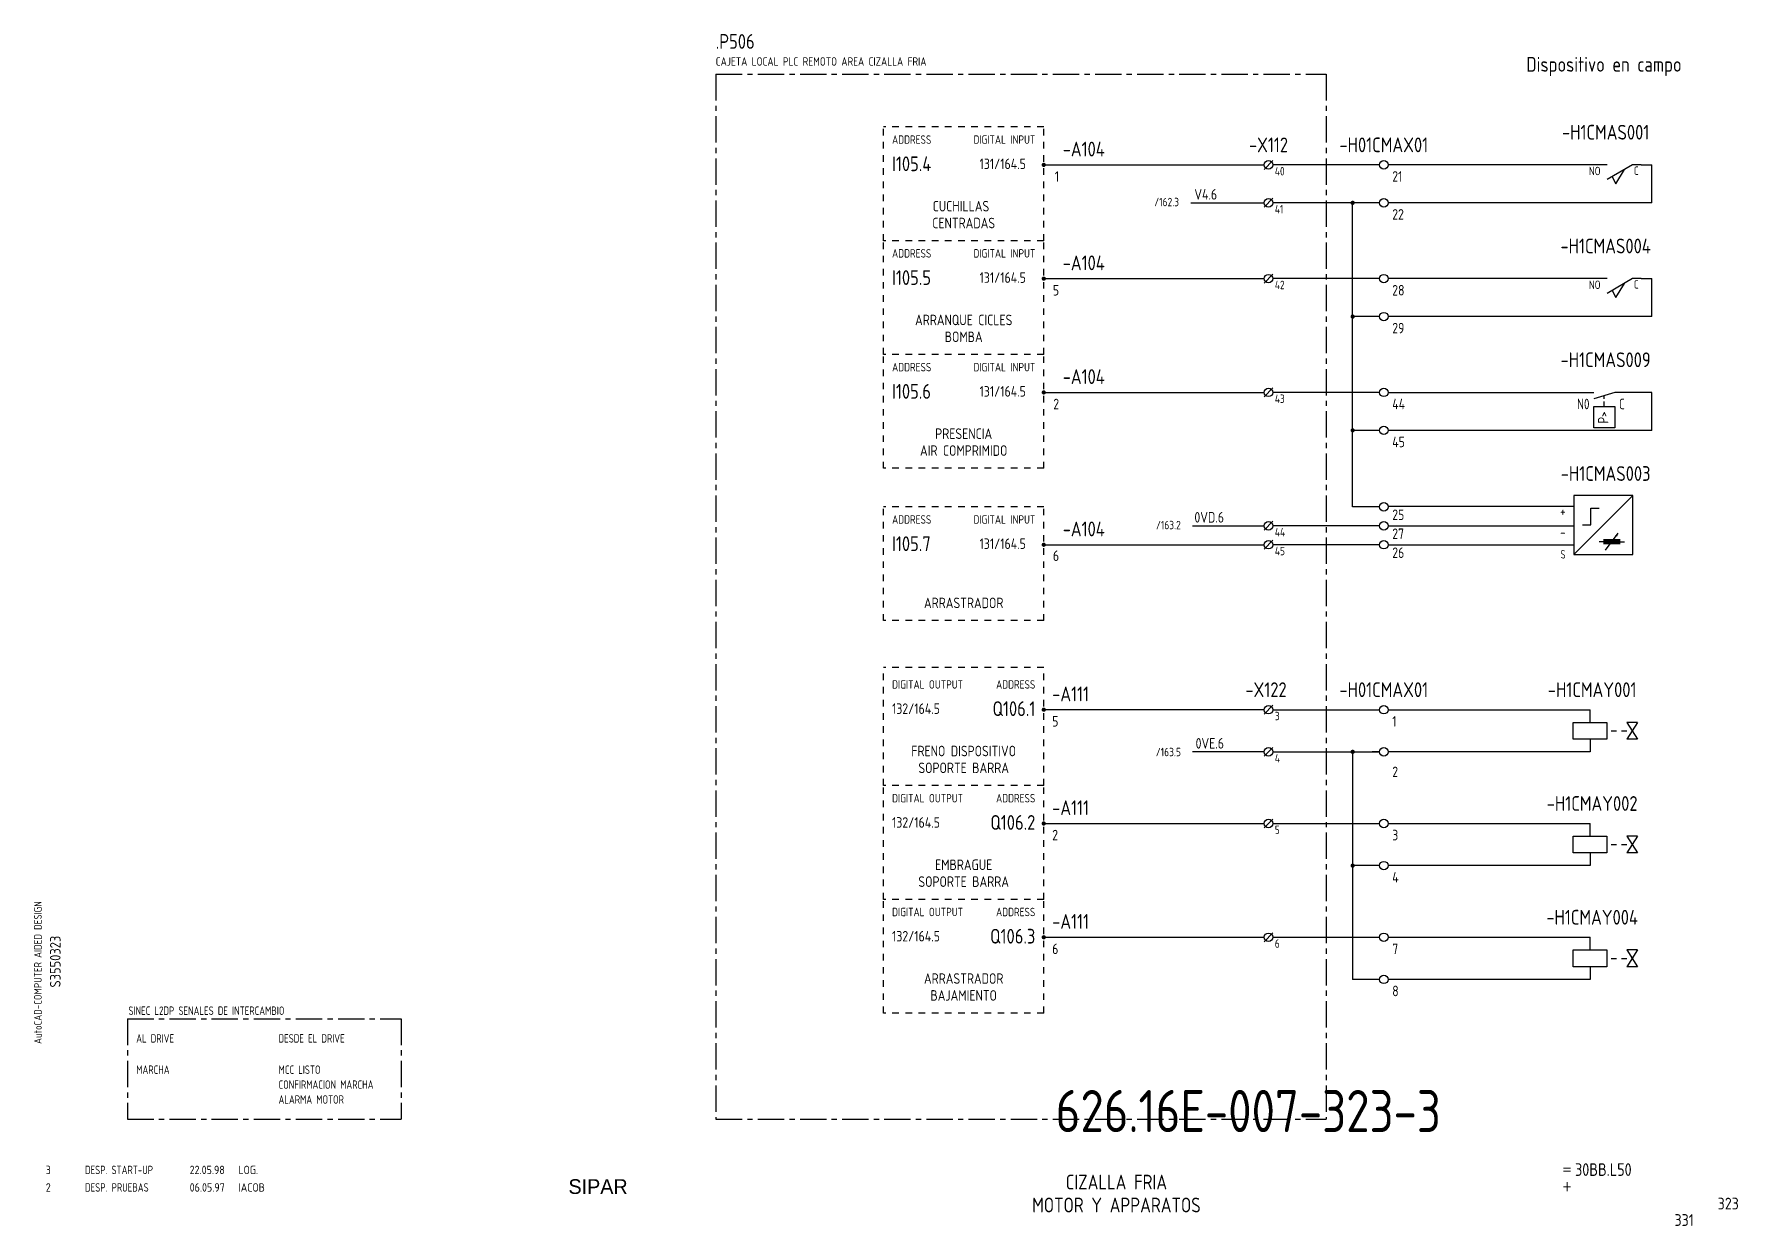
# Model space of a CAD drawing. Extents: x 10 to 414, y 6 to 288.
import ezdxf
from ezdxf.enums import TextEntityAlignment as Align

# ---------------------------------------------------------------- set-up
doc = ezdxf.new("R2010")
doc.units = 0
doc.header["$LTSCALE"] = 5
doc.header["$MEASUREMENT"] = 0
for name, pattern in [('CENTER', [2, 1.25, -0.25, 0.25, -0.25]), ('HIDDEN', [0.375, 0.25, -0.125]), ('HIDDEN1', [0.625, 0.3125, -0.3125])]:
    doc.linetypes.add(name, pattern=pattern)
doc.layers.get('0').update_dxf_attribs({"linetype": 'CONTINUOUS'})
doc.layers.add('3', color=3, linetype='CONTINUOUS')
doc.layers.add('CART', color=7, linetype='CONTINUOUS')
doc.styles.add('DIN', font='DIN.shx', dxfattribs={"width": 0.85})
doc.styles.add('ISO', font='DIN', dxfattribs={"width": 0.8})
doc.styles.add('N', font='ROMANS', dxfattribs={"width": 0.85, "height": 3})
doc.styles.add('SIMPLEX', font='SIMPLEX', dxfattribs={"width": 0.85})
doc.styles.add('X', font='UNIV.SHX', dxfattribs={"height": 3.5})

# ---------------------------------------------------------------- blocks, each defined once
blk = doc.blocks.new('B5-3')
at = {"linetype": 'Continuous', "const_width": 0.5}
blk.add_lwpolyline([(-0.25, 0, 1), (0.25, 0, 1)], format="xyb", close=True, dxfattribs=at)
blk = doc.blocks.new('NORM')
at = {"color": 7}
blk.add_circle((1, 0), 1, dxfattribs=at)
at = {"color": 7, "style": 'SIMPLEX', "flags": 9}
for tag, p in [('QUADRO', (-6.5, 4)), ('SEZIONE', (-6.5, 2.5)), ('NUMO', (-6.5, 1)), ('NUMM', (-6.5, -0.5)), ('NOTEM', (-6.5, -2)), ('NOTEV', (-6.5, -3.5)), ('UTENZA', (-6.5, -5)), ('RIP', (-6.5, -6.5)), ('RAGGIO', (-6.5, -8))]:
    blk.add_attdef(tag, p, '', height=1, dxfattribs=at)
at = {"color": 7, "style": 'SIMPLEX', "width": 0.85, "flags": 8}
blk.add_attdef('NUMI', (2.5, 0.5), '', height=2.5, dxfattribs=at)
at = {"color": 3, "style": 'SIMPLEX', "flags": 8}
blk.add_attdef('MORSETTIERA', (2.5, -2.5), '', height=2, dxfattribs=at)
blk = doc.blocks.new('070801')
at = {"color": 0, "linetype": 'ByBlock'}
for points in [[(0, -2), (0, 0)], [(-2.8, -3.15), (-4.5, -4), (-1.12, -6.07)], [(0, -10), (0, -8), (-3.5, -1.94)]]:
    blk.add_lwpolyline(points, dxfattribs=at)
at = {"color": 2, "linetype": 'ByBlock', "style": 'SIMPLEX', "width": 0.85}
for tag, p in [('C1', (-1, 0)), ('C2', (-1, -12))]:
    blk.add_attdef(tag, text='', height=1.75, dxfattribs=at).set_placement(p, align=Align.RIGHT)
at = {"color": 1, "linetype": 'ByBlock', "style": 'SIMPLEX', "flags": 1}
for tag, p, height, width in [('ALIAS', (2, -4), 2.5, 0.75), ('UBIC', (2, -13), 1.5, 0.85), ('CODICE1', (2, -17), 1.5, 0.85), ('UBIC1', (2, -15), 1.5, 0.75), ('VINCOLO', (2, -21), 1.5, 0.75), ('CODICE2', (2, -19), 1.5, 0.85)]:
    blk.add_attdef(tag, p, '', height=height, dxfattribs=dict(at, width=width))
at = {"color": 1, "linetype": 'ByBlock', "style": 'SIMPLEX', "width": 0.85}
for tag, p, height in [('SIGLA', (2, -4), 2.5), ('FUNZIONE', (2, -8), 2), ('NOTE', (2, -11), 2)]:
    blk.add_attdef(tag, p, '', height=height, dxfattribs=at)
blk = doc.blocks.new('NOC')
at = {"linetype": 'Continuous'}
blk.add_line((8, 0), (10.6, 0), dxfattribs=at)
ref = blk.add_blockref('070801', (-2, 0), dxfattribs=dict(at, rotation=90))
ref.add_attrib('C1', 'NO', dxfattribs={"color": 7, "linetype": 'ByBlock', "height": 2, "style": 'DIN', "width": 0.85}).set_placement((-1.6, -2.45), align=Align.RIGHT)
ref.add_attrib('C2', 'C', dxfattribs={"color": 7, "linetype": 'ByBlock', "height": 2, "style": 'DIN', "width": 0.85}).set_placement((7.44, -2.37), align=Align.RIGHT)
blk = doc.blocks.new('X')
at = {"linetype": 'Continuous'}
blk.add_blockref('NOC', (-10.6, 0), dxfattribs=at)
blk = doc.blocks.new('NORMALE')
at = {"linetype": 'Continuous'}
blk.add_line((-1.06, -1.06), (1.06, 1.06), dxfattribs=at)
at = {"color": 7}
blk.add_circle((0, 0), 1, dxfattribs=at)
at = {"color": 7, "style": 'SIMPLEX', "flags": 9}
for tag, p in [('QUADRO', (-7.5, 4)), ('SEZIONE', (-7.5, 2.5)), ('NUMO', (-7.5, 1)), ('NUMM', (-7.5, -0.5)), ('NOTEM', (-7.5, -2)), ('NOTEV', (-7.5, -3.5)), ('UTENZA', (-7.5, -5)), ('RIP', (-7.5, -6.5)), ('RAGGIO', (-7.5, -8))]:
    blk.add_attdef(tag, p, '', height=1, dxfattribs=at)
at = {"color": 3, "style": 'SIMPLEX', "flags": 8}
for tag, p in [('NUMI', (1.5, 0.5)), ('MORSETTIERA', (1.5, -2.5))]:
    blk.add_attdef(tag, p, '', height=2, dxfattribs=at)
blk = doc.blocks.new('BOX')
at = {"color": 3, "style": 'ISO', "width": 0.8}
blk.add_attdef('BOX', (0, 6), '', height=3.5, dxfattribs=at)
at = {"color": 7, "style": 'ISO', "width": 0.8}
blk.add_attdef('DESC', (0, 2), '', height=2, dxfattribs=at)
blk = doc.blocks.new('REV2')
at = {"color": 3, "style": 'DIN'}
for s, width, p in [('2', 0.9, (12.45, 13.79)), ('DESP. PRUEBAS', 0.8, (21.76, 13.79)), ('06.05.97', 0.9, (46.59, 13.79)), ('IACOB', 0.9, (58.16, 13.79))]:
    blk.add_text(s, height=2, dxfattribs=dict(at, width=width)).set_placement(p)
blk = doc.blocks.new('DESP')
at = {"color": 3, "style": 'DIN'}
for s, width, p in [('3', 0.9, (7.45, 13.02)), ('DESP. START-UP', 0.8, (16.76, 13.02)), ('22.05.98', 0.9, (41.59, 13.02)), ('LOG.', 0.9, (53.16, 13.02))]:
    blk.add_text(s, height=2, dxfattribs=dict(at, width=width)).set_placement(p)

msp = doc.modelspace()

# ---------------------------------------------------------------- linework, layer by layer
at = {"color": 3, "linetype": 'CENTER'}
for p, q in [((171.42, 279), (171.42, 31)), ((171.42, 279), (316.27, 279)), ((316.27, 279), (316.27, 31)), ((31.8, 54.84), (31.8, 31)), ((31.8, 54.84), (96.8, 54.84)), ((96.8, 54.84), (96.8, 31)), ((31.8, 31), (96.8, 31)), ((171.42, 31), (316.27, 31))]:
    msp.add_line(p, q, dxfattribs=at)
at = {"linetype": 'HIDDEN1'}
for p, q in [((211.26, 239.46), (211.26, 266.46)), ((249.26, 266.46), (211.26, 266.46)), ((249.26, 239.46), (249.26, 266.46)), ((249.26, 239.46), (211.26, 239.46)), ((249.26, 239.46), (211.26, 239.46)), ((211.26, 212.46), (211.26, 239.46)), ((249.26, 212.46), (249.26, 239.46)), ((211.26, 185.46), (211.26, 212.46)), ((249.26, 212.46), (211.26, 212.46)), ((249.26, 212.46), (211.26, 212.46)), ((249.26, 185.46), (249.26, 212.46)), ((249.26, 185.46), (211.26, 185.46)), ((249.26, 176.31), (211.26, 176.31)), ((211.26, 149.31), (211.26, 176.31)), ((249.26, 149.31), (249.26, 176.31)), ((249.26, 149.31), (211.26, 149.31)), ((249.26, 138.16), (211.26, 138.16)), ((211.26, 110.16), (211.26, 137.16)), ((249.26, 110.16), (249.26, 137.16)), ((249.26, 110.16), (211.26, 110.16)), ((211.26, 83.16), (211.26, 110.16)), ((249.26, 83.16), (249.26, 110.16)), ((249.26, 83.16), (211.26, 83.16)), ((211.26, 56.16), (211.26, 83.16)), ((249.26, 56.16), (249.26, 83.16)), ((249.26, 56.16), (211.26, 56.16))]:
    msp.add_line(p, q, dxfattribs=at)
for p, q in [((249.26, 257.46), (301.59, 257.46)), ((328.95, 257.46), (303.59, 257.46)), ((380.99, 257.46), (330.95, 257.46)), ((393.59, 248.46), (393.59, 257.46)), ((284.16, 248.46), (301.59, 248.46)), ((328.95, 248.46), (303.59, 248.46)), ((322.56, 176.31), (322.56, 248.46)), ((393.59, 248.46), (330.95, 248.46)), ((249.26, 230.46), (301.59, 230.46)), ((328.95, 230.46), (303.59, 230.46)), ((380.99, 230.46), (330.95, 230.46)), ((393.59, 221.46), (393.59, 230.46)), ((328.95, 221.46), (322.56, 221.46)), ((393.59, 221.46), (330.95, 221.46)), ((249.26, 203.46), (301.59, 203.46)), ((328.95, 203.46), (303.59, 203.46)), ((330.95, 203.46), (379.76, 203.46)), ((384.76, 203.46), (379.76, 201.96)), ((393.59, 203.46), (384.76, 203.46)), ((393.59, 194.46), (393.59, 203.46)), ((379.76, 200.08), (384.76, 200.08)), ((379.76, 195.08), (379.76, 200.08)), ((384.76, 200.08), (384.76, 195.08)), ((328.95, 194.46), (322.56, 194.46)), ((393.59, 194.46), (330.95, 194.46)), ((384.76, 195.08), (379.76, 195.08)), ((375.08, 165.03), (389.08, 179.03)), ((375.08, 179.03), (375.08, 165.03)), ((389.08, 179.03), (375.08, 179.03)), ((389.08, 165.03), (389.08, 179.03)), ((328.95, 176.31), (322.56, 176.31)), ((379.08, 172.03), (379.08, 176.03)), ((379.08, 176.03), (381.08, 176.03)), ((284.57, 171.81), (301.59, 171.81)), ((328.95, 171.81), (303.59, 171.81)), ((377.08, 172.03), (379.08, 172.03)), ((382.58, 166.03), (385.58, 170.03)), ((249.26, 167.31), (301.59, 167.31)), ((328.95, 167.31), (303.59, 167.31)), ((382.08, 168.03), (381.08, 168.03)), ((386.08, 168.03), (387.08, 168.03)), ((375.08, 165.03), (389.08, 165.03)), ((301.59, 128.16), (249.26, 128.16)), ((303.59, 128.16), (328.95, 128.16)), ((330.95, 128.16), (378.89, 128.16)), ((383.89, 123.16), (385.14, 123.16)), ((386.39, 123.16), (387.64, 123.16)), ((301.59, 118.16), (284.57, 118.16)), ((303.59, 118.16), (328.95, 118.16)), ((322.56, 118.16), (322.56, 64.16)), ((328.95, 118.16), (327.19, 118.16)), ((378.89, 118.16), (330.95, 118.16)), ((331.19, 118.16), (330.95, 118.16)), ((249.26, 101.16), (301.59, 101.16)), ((303.59, 101.16), (328.95, 101.16)), ((330.95, 101.16), (378.89, 101.16)), ((383.89, 96.16), (385.14, 96.16)), ((386.39, 96.16), (387.64, 96.16)), ((328.95, 91.16), (322.56, 91.16)), ((378.89, 91.16), (330.95, 91.16)), ((249.26, 74.16), (301.59, 74.16)), ((303.59, 74.16), (328.95, 74.16)), ((330.95, 74.16), (378.89, 74.16)), ((383.89, 69.16), (385.14, 69.16)), ((386.39, 69.16), (387.64, 69.16)), ((328.95, 64.16), (322.56, 64.16)), ((378.89, 64.16), (330.95, 64.16))]:
    msp.add_line(p, q)
at = {"linetype": 'HIDDEN'}
msp.add_line((382.26, 200.08), (382.26, 202.71), dxfattribs=at)
at = {"linetype": 'Continuous'}
for p, q in [((330.95, 176.46), (375.08, 176.46)), ((330.95, 171.8), (375.08, 171.8)), ((330.95, 167.31), (375.08, 167.31)), ((378.89, 125.16), (378.89, 128.16)), ((374.89, 125.16), (382.89, 125.16)), ((374.89, 121.16), (374.89, 125.16)), ((382.89, 125.16), (382.89, 121.16)), ((390.14, 125.16), (387.64, 121.16)), ((387.64, 125.16), (390.14, 121.16)), ((390.14, 125.16), (387.64, 125.16)), ((382.89, 121.16), (374.89, 121.16)), ((378.89, 121.16), (378.89, 118.16)), ((390.14, 121.16), (387.64, 121.16)), ((378.89, 98.16), (378.89, 101.16)), ((374.89, 98.16), (382.89, 98.16)), ((374.89, 94.16), (374.89, 98.16)), ((382.89, 98.16), (382.89, 94.16)), ((387.64, 98.16), (390.14, 94.16)), ((390.14, 98.16), (387.64, 94.16)), ((390.14, 98.16), (387.64, 98.16)), ((382.89, 94.16), (374.89, 94.16)), ((378.89, 94.16), (378.89, 91.16)), ((390.14, 94.16), (387.64, 94.16)), ((378.89, 71.16), (378.89, 74.16)), ((374.89, 71.16), (382.89, 71.16)), ((374.89, 67.16), (374.89, 71.16)), ((382.89, 71.16), (382.89, 67.16)), ((387.64, 71.16), (390.14, 67.16)), ((390.14, 71.16), (387.64, 67.16)), ((390.14, 71.16), (387.64, 71.16)), ((382.89, 67.16), (374.89, 67.16)), ((378.89, 67.16), (378.89, 64.16)), ((390.14, 67.16), (387.64, 67.16))]:
    msp.add_line(p, q, dxfattribs=at)
msp.add_lwpolyline([(385.58, 170.03, 0, 0.525, 0), (385.13, 169.43, 0.525, 0.525, 0)], format="xyseb")
at = {"const_width": 1.25}
msp.add_lwpolyline([(382.08, 168.03), (386.08, 168.03)], dxfattribs=at)
at = {"const_width": 0.5}
for points in [[(322.31, 118.16, 1), (322.81, 118.16, 1)], [(322.31, 91.16, 1), (322.81, 91.16, 1)]]:
    msp.add_lwpolyline(points, format="xyb", close=True, dxfattribs=at)
at = {"color": 7}
for centre in [(329.95, 176.31), (329.95, 171.81), (329.95, 167.31)]:
    msp.add_circle(centre, 1, dxfattribs=at)
for centre in [(329.95, 128.16), (329.95, 118.16), (329.95, 101.16), (329.95, 91.16), (329.95, 74.16), (329.95, 64.16)]:
    msp.add_circle(centre, 1)

# ---------------------------------------------------------------- block references
at = {"xscale": -1}
for p in [(249.26, 257.46), (249.26, 230.46), (249.26, 203.46), (249.26, 167.31)]:
    msp.add_blockref('B5-3', p, dxfattribs=at)
at = {"linetype": 'Continuous'}
ref = msp.add_blockref('NORMALE', (302.59, 257.46), dxfattribs=at)
ref.add_attrib('MORSETTIERA', '40', (304.09, 254.96), dxfattribs={"color": 7, "height": 2, "style": 'DIN', "width": 0.85, "flags": 8})
for name, p in [('NORM', (328.95, 257.46)), ('X', (393.59, 257.46)), ('NORM', (328.95, 248.46)), ('NORM', (328.95, 230.46)), ('X', (393.59, 230.46)), ('NORM', (328.95, 221.46)), ('NORM', (328.95, 203.46)), ('NORM', (328.95, 194.46)), ('DESP', (4.99, 4.93)), ('REV2', (0, 0))]:
    msp.add_blockref(name, p, dxfattribs=at)
ref = msp.add_blockref('NORMALE', (302.59, 248.46), dxfattribs=at)
ref.add_attrib('MORSETTIERA', '41', (304.09, 245.96), dxfattribs={"color": 7, "height": 2, "style": 'DIN', "width": 0.85, "flags": 8})
at = {"rotation": 180}
for p in [(322.56, 248.46), (322.56, 221.46), (322.56, 194.46)]:
    msp.add_blockref('B5-3', p, dxfattribs=at)
at = {"linetype": 'Continuous'}
ref = msp.add_blockref('NORMALE', (302.59, 230.46), dxfattribs=at)
ref.add_attrib('MORSETTIERA', '42', (304.09, 227.96), dxfattribs={"color": 7, "height": 2, "style": 'DIN', "width": 0.85, "flags": 8})
ref = msp.add_blockref('NORMALE', (302.59, 203.46), dxfattribs=at)
ref.add_attrib('MORSETTIERA', '43', (304.09, 200.96), dxfattribs={"color": 7, "height": 2, "style": 'DIN', "width": 0.85, "flags": 8})
ref = msp.add_blockref('NORMALE', (302.59, 171.81), dxfattribs=at)
ref.add_attrib('MORSETTIERA', '44', (304.09, 169.31), dxfattribs={"color": 7, "height": 2, "style": 'DIN', "width": 0.85, "flags": 8})
ref = msp.add_blockref('NORMALE', (302.59, 167.31), dxfattribs=at)
ref.add_attrib('MORSETTIERA', '45', (304.09, 164.81), dxfattribs={"color": 7, "height": 2, "style": 'DIN', "width": 0.85, "flags": 8})
for p in [(249.26, 128.16), (249.26, 101.16), (249.26, 74.16)]:
    msp.add_blockref('B5-3', p)
ref = msp.add_blockref('NORMALE', (302.59, 128.16), dxfattribs=at)
ref.add_attrib('MORSETTIERA', '3', (304.09, 125.66), dxfattribs={"color": 7, "height": 2, "style": 'DIN', "width": 0.85, "flags": 8})
ref = msp.add_blockref('NORMALE', (302.59, 118.16), dxfattribs=at)
ref.add_attrib('MORSETTIERA', '4', (304.09, 115.66), dxfattribs={"color": 7, "height": 2, "style": 'DIN', "width": 0.85, "flags": 8})
ref = msp.add_blockref('NORMALE', (302.59, 101.16), dxfattribs=at)
ref.add_attrib('MORSETTIERA', '5', (304.09, 98.66), dxfattribs={"color": 7, "height": 2, "style": 'DIN', "width": 0.85, "flags": 8})
ref = msp.add_blockref('NORMALE', (302.59, 74.16), dxfattribs=at)
ref.add_attrib('MORSETTIERA', '6', (304.09, 71.66), dxfattribs={"color": 7, "height": 2, "style": 'DIN', "width": 0.85, "flags": 8})
ref = msp.add_blockref('BOX', (32.05, 53.74))
ref.add_attrib('DESC', 'SINEC L2DP SENALES DE INTERCAMBIO', (32.05, 55.74), dxfattribs={"color": 7, "height": 2, "style": 'ISO', "width": 0.8})

# ---------------------------------------------------------------- texts
at = {"color": 3, "style": 'DIN', "width": 0.85}
for s, p in [('.P506', (171.42, 285)), ('I105.4', (213.26, 255.96)), ('I105.5', (213.26, 228.96)), ('I105.6', (213.26, 201.96)), ('I105.7', (213.26, 165.81))]:
    msp.add_text(s, height=3.5, dxfattribs=at).set_placement(p)
at = {"color": 2, "style": 'DIN', "width": 0.85}
msp.add_text('Dispositivo en campo', height=3.5, dxfattribs=at).set_placement((382.19, 279.57), align=Align.CENTER)
at = {"style": 'DIN'}
for s, height, width, p in [('CAJETA LOCAL PLC REMOTO AREA CIZALLA FRIA', 2, 0.85, (171.42, 281)), ('21', 2.5, 0.85, (331.95, 253.46)), ('22', 2.5, 0.85, (331.95, 244.46)), ('28', 2.5, 0.85, (331.95, 226.46)), ('29', 2.5, 0.85, (331.95, 217.46)), ('44', 2.5, 0.85, (331.95, 199.46)), ('C', 2.5, 0.8, (385.76, 199.46)), ('45', 2.5, 0.85, (331.95, 190.46)), ('25', 2.5, 0.85, (331.95, 173.17)), ('27', 2.5, 0.85, (331.95, 168.67)), ('26', 2.5, 0.85, (331.95, 164.17)), ('132/164.5', 2.5, 0.85, (213.26, 127.16)), ('5', 2.5, 0.85, (251.26, 124.16)), ('1', 2.5, 0.85, (331.95, 124.16)), ('2', 2.5, 0.85, (331.95, 112.16)), ('132/164.5', 2.5, 0.85, (213.26, 100.16)), ('2', 2.5, 0.85, (251.26, 97.16)), ('3', 2.5, 0.85, (331.95, 97.16)), ('4', 2.5, 0.85, (331.95, 87.16)), ('132/164.5', 2.5, 0.85, (213.26, 73.16)), ('6', 2.5, 0.85, (251.26, 70.16)), ('7', 2.5, 0.85, (331.95, 70.16)), ('8', 2.5, 0.85, (331.95, 60.16)), ('AL DRIVE', 2, 0.8, (33.91, 49.16)), ('DESDE EL DRIVE', 2, 0.8, (67.68, 49.16)), ('MARCHA', 2, 0.8, (33.91, 41.74)), ('MCC LISTO', 2, 0.8, (67.68, 41.74)), ('ALARMA MOTOR', 2, 0.8, (67.68, 34.66)), ('CONFIRMACION MARCHA', 2, 0.8, (67.68, 38.2))]:
    msp.add_text(s, height=height, dxfattribs=dict(at, width=width)).set_placement(p)
at = {"color": 1, "style": 'DIN', "width": 0.85}
for s, p in [('ADDRESS', (213.26, 262.46)), ('ADDRESS', (213.26, 235.46)), ('ADDRESS', (213.26, 208.46)), ('ADDRESS', (213.26, 172.31)), ('DIGITAL OUTPUT', (213.26, 133.16)), ('DIGITAL OUTPUT', (213.26, 106.16)), ('DIGITAL OUTPUT', (213.26, 79.16))]:
    msp.add_text(s, height=2, dxfattribs=at).set_placement(p)
at = {"color": 1, "style": 'DIN'}
for s, height, width, p in [('DIGITAL INPUT', 2, 0.85, (247.26, 262.46)), ('DIGITAL INPUT', 2, 0.85, (247.26, 235.46)), ('DIGITAL INPUT', 2, 0.85, (247.26, 208.46)), ('DIGITAL INPUT', 2, 0.85, (247.26, 172.31)), ('+', 2.5, 0.8, (373.08, 174.03)), ('-', 2.5, 0.8, (373.08, 169.03)), ('S', 2, 0.8, (373.08, 164.03)), ('ADDRESS', 2, 0.85, (247.26, 133.16)), ('ADDRESS', 2, 0.85, (247.26, 106.16)), ('ADDRESS', 2, 0.85, (247.26, 79.16))]:
    msp.add_text(s, height=height, dxfattribs=dict(at, width=width)).set_placement(p, align=Align.RIGHT)
at = {"color": 3, "style": 'DIN', "width": 0.85}
for p in [(263.74, 259.46), (263.74, 232.46), (263.74, 205.46), (263.74, 169.31)]:
    msp.add_text('-A104', height=3.5, dxfattribs=at).set_placement(p, align=Align.RIGHT)
for s, p in [('-X112', (302.59, 260.46)), ('-H01CMAX01', (329.95, 260.46)), ('-X122', (302, 131.16)), ('-H01CMAX01', (329.95, 131.16)), ('-H1CMAY001', (379.39, 131.16)), ('-H1CMAY002', (379.39, 104.16)), ('-H1CMAY004', (379.39, 77.16))]:
    msp.add_text(s, height=3.5, dxfattribs=at).set_placement(p, align=Align.CENTER)
at = {"style": 'DIN'}
for s, width, p in [('131/164.5', 0.85, (245.02, 256.46)), ('1', 0.85, (252.9, 253.46)), ('131/164.5', 0.85, (245.02, 229.46)), ('5', 0.85, (252.9, 226.46)), ('131/164.5', 0.85, (245.02, 202.46)), ('2', 0.85, (252.9, 199.46)), ('N0', 0.8, (378.76, 199.46)), ('131/164.5', 0.85, (245.02, 166.31)), ('6', 0.85, (252.9, 163.46))]:
    msp.add_text(s, height=2.5, dxfattribs=dict(at, width=width)).set_placement(p, align=Align.RIGHT)
at = {"style": 'DIN', "width": 0.85}
for s, height, p in [('V4.6', 2.5, (287.7, 249.22)), ('CUCHILLAS ', 2.5, (230.26, 246.41)), ('/162.3', 2, (278.42, 247.64)), ('CENTRADAS', 2.5, (230.26, 242.41)), ('ARRANQUE CICLES', 2.5, (230.26, 219.41)), ('BOMBA', 2.5, (230.26, 215.41)), ('PRESENCIA', 2.5, (230.26, 192.41)), ('AIR COMPRIMIDO', 2.5, (230.26, 188.41)), ('0VD.6', 2.5, (288.52, 172.57)), ('/163.2', 2, (278.83, 170.98)), ('ARRASTRADOR', 2.5, (230.26, 152.26)), ('0VE.6', 2.5, (288.66, 118.93)), ('FRENO DISPOSITIVO', 2.5, (230.26, 117.11)), ('/163.5', 2, (278.83, 117.12)), ('SOPORTE BARRA', 2.5, (230.26, 113.11)), ('EMBRAGUE', 2.5, (230.26, 90.11)), ('SOPORTE BARRA', 2.5, (230.26, 86.11)), ('ARRASTRADOR', 2.5, (230.26, 63.11)), ('BAJAMIENTO', 2.5, (230.26, 59.11))]:
    msp.add_text(s, height=height, dxfattribs=at).set_placement(p, align=Align.CENTER)
at = {"style": 'DIN', "width": 0.8}
msp.add_text('P>', height=2.5, rotation=90, dxfattribs=at).set_placement((383.26, 196.08))
at = {"color": 2, "insert": (252.08, 37.92), "char_height": 10, "width": 111.0411, "attachment_point": 1, "style": 'DIN'}
msp.add_mtext('626.16E-007-323-3', dxfattribs=at)
at = {"layer": '3', "style": 'DIN', "width": 0.85}
for s, p in [('-H1CMAS001', (382.59, 263.46)), ('-H1CMAS004', (382.59, 236.46)), ('-H1CMAS009', (382.59, 209.46)), ('-H1CMAS003', (382.59, 182.46))]:
    msp.add_text(s, height=3.5, dxfattribs=at).set_placement(p, align=Align.CENTER)
for s, p in [('-A111  ', (251.26, 130.16)), ('-A111', (251.26, 103.16)), ('-A111', (251.26, 76.16))]:
    msp.add_text(s, height=3.5, dxfattribs=at).set_placement(p)
for s, p in [('Q106.1', (247.26, 126.66)), ('Q106.2', (247.26, 99.66)), ('Q106.3', (247.26, 72.66))]:
    msp.add_text(s, height=3.5, dxfattribs=at).set_placement(p, align=Align.RIGHT)
at = {"layer": '3', "color": 2, "style": 'DIN', "width": 0.85}
for s, p in [('CIZALLA FRIA', (266.5, 14.31)), ('MOTOR Y APPARATOS', (266.5, 8.87))]:
    msp.add_text(s, height=3.5, dxfattribs=at).set_placement(p, align=Align.CENTER)
at = {"layer": 'CART', "color": 1, "style": 'DIN', "width": 0.9}
msp.add_text('AutoCAD-COMPUTER AIDED DESIGN', height=1.8, rotation=90, dxfattribs=at).set_placement((11.47, 48.84))
at = {"layer": 'CART', "color": 3, "style": 'N', "width": 0.85}
for s, p in [('=', (372.24, 17.91)), ('+', (372.24, 13.87))]:
    msp.add_text(s, height=2.5, dxfattribs=at).set_placement(p)
at = {"layer": 'CART', "color": 3, "style": 'DIN', "width": 0.9, "flags": 1}
msp.add_attdef('S3550323', text='', height=2.5, rotation=90, dxfattribs=at).set_placement((15.95, 68.38), align=Align.CENTER)
at = {"layer": 'CART', "color": 3, "style": 'DIN', "width": 0.85}
msp.add_attdef('30BB.L50', text='', height=3, dxfattribs=at).set_placement((375.33, 16.63), align=Align.BOTTOM_LEFT)
at = {"layer": 'CART', "color": 6, "style": 'X', "flags": 1}
msp.add_attdef('SIPAR', text='', height=3.5, dxfattribs=at).set_placement((143.5, 15), align=Align.MIDDLE)
at = {"layer": 'CART', "color": 2, "style": 'DIN', "width": 0.9, "flags": 1}
msp.add_attdef('323', text='', height=2.8, dxfattribs=at).set_placement((414.2, 9.56), align=Align.RIGHT)
at = {"layer": 'CART', "color": 7, "style": 'DIN', "width": 0.9, "flags": 1}
msp.add_attdef('331', (398.93, 5.65), '', height=2.8, dxfattribs=at)

doc.saveas('drawing.dxf')
